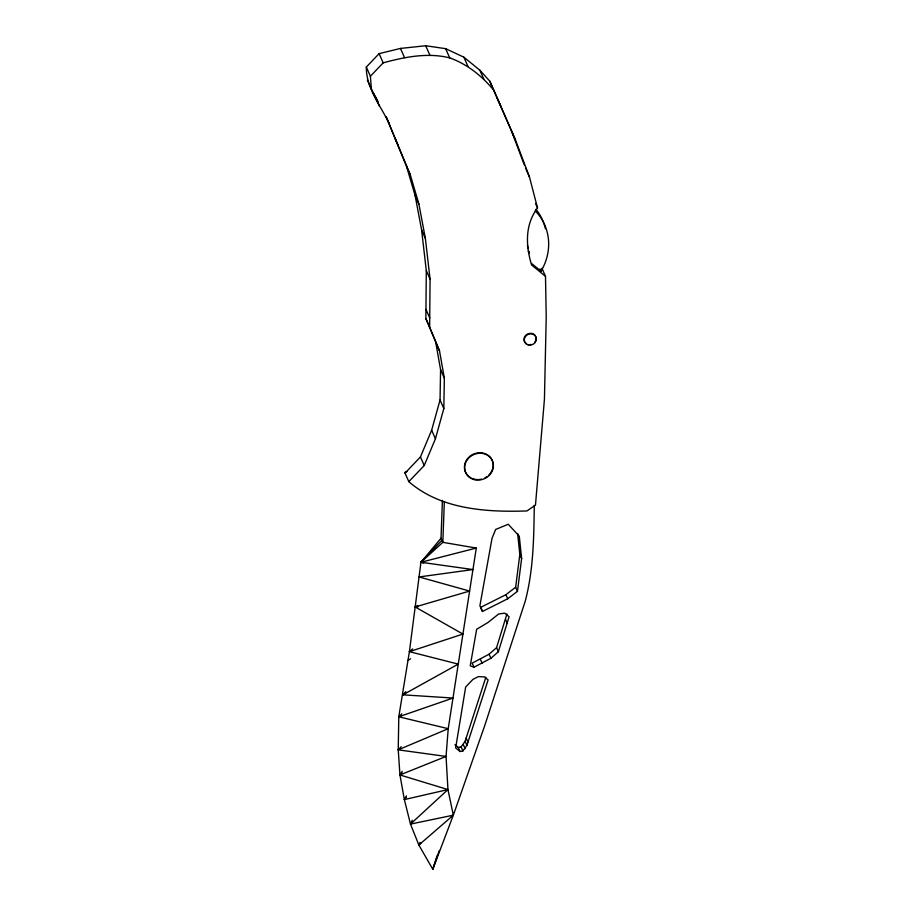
<?xml version="1.0" encoding="UTF-8"?>
<svg xmlns="http://www.w3.org/2000/svg" width="915" height="915" viewBox="0 0 915 915"><rect width="100%" height="100%" fill="white"/><g stroke="black" fill="none" stroke-linecap="round" stroke-linejoin="round"><path stroke-width="1.37" d="M541.943 268.278L545.5 276.341L546.221 317.025L544.436 399.237L535.469 505.126L526.914 510.947C486.437 512.32 440.698 509.472 408.822 481.656L424.228 465.518L435.437 438.788L443.821 408.57L444.347 378.204L439.52 350.948L425.875 318.569L426.299 270.646L421.598 229.871L415.101 195.455L406.477 166.187L386.119 116.765M439.52 350.948L429.65 327.135L430.073 279.212L425.372 238.426L418.876 204.011L410.263 174.742L386.141 116.628M534.28 505.389C533.834 537.54 533.514 570.068 525.176 601.361L484.573 726.098L453.337 815.185L432.772 869.25L418.864 845.037L410.48 824.095L404.35 799.584L399.947 774.948L398.231 749.843L398.791 716.788L409.405 651.663L420.946 562.268L441.019 538.237L442.425 500.333M405.048 473.089L420.443 456.951L431.651 430.222L440.046 400.004L440.572 369.637L435.746 342.382M444.335 501.626L442.826 542.332L420.946 562.268L423.656 562.942M517.455 591.342L521.63 558.562L519.285 536.224L508.248 524.272L495.656 529.465L492.03 538.306L479.895 605.73L482.491 611.449L507.711 598.776L517.455 591.342L515.648 587.247L519.823 554.467L517.627 533.525M441.019 538.237L442.826 542.332L476.292 548.062L448.224 728.695L446.051 756.442L447.95 789.576L453.337 815.185L418.864 845.037L420.042 842.44M473.97 667.241L470.241 665.8L476.658 629.268L488.061 622.44L498.629 613.999L504.691 613.142L509.083 616.733L498.366 651.743L490.875 658.308L473.97 667.241L472.174 663.146L489.068 654.214L496.559 647.66L506.933 613.988M437.13 855.731L432.772 869.25L439.326 850.55M454.949 744.73L458.243 747.429L461.103 746.88L465.106 741.299L485.876 677.203M466.913 745.382L488.118 679.937L484.424 676.917L478.408 676.585L472.929 679.41L465.655 687.028L455.659 747.932L460.051 751.512L462.899 750.975L466.913 745.382L465.106 741.299M412.288 820.252L410.48 824.095L453.337 815.185L453.062 814.544M388.841 122.747C380.034 104.928 366.08 87.737 366.332 67.035L379.119 53.642L400.484 48.426L425.715 45.75L445.639 48.667L463.905 57.199L479.872 70.226L489.811 81.172L515.511 140.064L529.488 177.064L537.54 208.037C524.787 224.644 525.736 245.906 531.615 265.007L545.5 276.341M402.211 771.379L399.947 774.948L447.95 789.576L404.35 799.584L406.42 795.901M404.35 799.584L406.168 797.445M405.803 691.637L402.943 694.828L452.994 698.042L398.791 716.788L448.224 728.695L398.231 749.843L446.051 756.442L399.947 774.948L401.879 772.855M412.413 822.002L410.48 824.095L447.95 789.576M398.231 749.843L401.17 746.731M371.399 89.224L370.392 76.242L383.179 62.849C404.762 56.993 427.545 52.349 449.7 57.874C467.313 64.153 482.068 76.059 493.871 90.379M441.922 540.285L420.946 562.268L472.952 569.565L419.047 576.953L469.612 591.067L415.17 606.965L462.933 634.072L409.405 651.663L458.255 664.118L402.943 694.828L405.322 693.284M418.864 845.037L420.843 842.978M401.822 713.803L398.791 716.788L401.411 715.644M412.676 648.918L409.405 651.663L411.99 650.576M482.491 611.449L480.684 607.366L505.904 594.693L515.648 587.247M417.595 605.524L415.17 606.965L418.018 606.851M408.124 660.195L410.595 658.8M407.312 471.351L404.762 472.449L408.822 481.656M423.622 561.353L420.946 562.268L476.292 548.062M531.592 263.52L541.017 271.206A57.977 52.338 -23.8 0 0 535.229 210.805M373.732 93.479L378.272 102.137M367.338 80.017L377.506 102.045M496.822 97.287L500.882 106.495M489.811 81.172L515.511 140.064M525.439 167.857L529.488 177.064M479.872 70.226L483.932 79.433M535.515 203.439L537.54 208.037M463.905 57.199L467.954 66.406M445.639 48.667L449.7 57.874M539.999 268.907L541.017 271.206M529.453 253.135L528.435 250.836L528.916 253.466M425.715 45.75L429.776 54.957M400.484 48.426L404.544 57.634M379.119 53.642L383.179 62.849M366.332 67.035L370.392 76.242M394.651 137.467L398.425 146.034M406.477 166.187L410.263 174.742M375.562 97.322L379.336 105.877M415.101 195.455L418.876 204.011M421.598 229.871L425.372 238.426M426.299 270.646L430.073 279.212M425.955 309.339L429.73 317.905M425.875 318.569L429.65 327.135M440.572 369.637L444.347 378.204M519.823 554.467L521.63 558.562M440.046 400.004L443.821 408.57M505.904 594.693L507.711 598.776M431.651 430.222L435.437 438.788M505.549 619.409L507.356 623.504M420.443 456.951L424.228 465.518M496.559 647.66L498.366 651.743M489.068 654.214L490.875 658.308M480.409 659.303L482.205 663.398M466.147 738.096L467.942 742.191M463.299 744.57L465.106 748.664M461.103 746.88L462.899 750.975M458.243 747.429L460.051 751.512M511.451 130.856L524.432 165.215M527.429 245.3L527.932 248.068M470.619 477.733A14.606 13.176 -23.8 0 1 467.485 458.701A14.606 13.176 -23.8 0 1 488.313 455.441A14.606 13.176 -23.8 0 1 489.022 474.851M487.112 476.498A14.606 13.176 -23.8 0 1 484.95 477.824M481.37 479.14A14.606 13.176 -23.8 0 1 478.877 479.529M477.619 479.574A14.606 13.176 -23.8 0 1 471.671 478.282M526.525 343.8A6.165 5.57 -23.8 0 1 525.141 336.011A6.165 5.57 -23.8 0 1 533.617 334.124A6.165 5.57 -23.8 0 1 535 341.913M531.055 344.463A6.165 5.57 -23.8 0 1 529.465 344.623M535.938 209.283A57.977 52.338 -23.8 0 1 545.432 228.739M528.149 344.909A6.165 5.57 -23.8 0 0 536.293 338.138A6.165 5.57 -23.8 0 0 526.445 335.37A6.165 5.57 -23.8 0 0 528.149 344.909M474.176 479.609A14.606 13.176 -23.8 0 0 493.185 463.276A14.606 13.176 -23.8 0 0 469.727 457.111A14.606 13.176 -23.8 0 0 474.176 479.609"/></g></svg>
